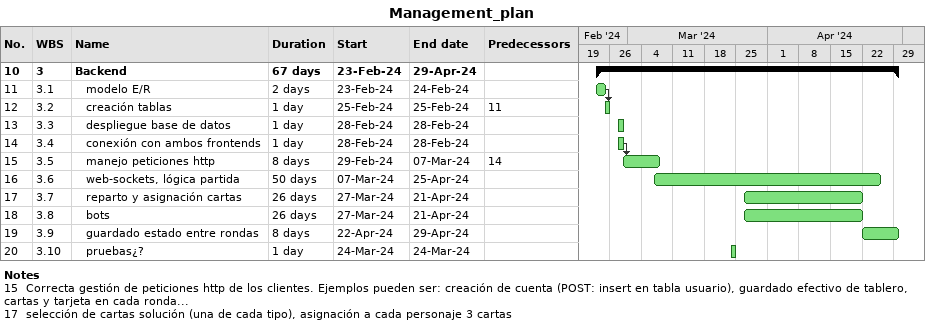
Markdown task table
Management_plan

| ID | WBS | Task | Duration | Start | Finish | Predecessors |
|---|---|---|---|---|---|---|
| 10 | 3 | **Backend** | 67d | 2024-02-23 | 2024-04-29 |  |
| 11 | 3.1 | modelo E/R | 2d | 2024-02-23 | 2024-02-24 |  |
| 12 | 3.2 | creación tablas | 1d | 2024-02-25 | 2024-02-25 | 11 |
| 13 | 3.3 | despliegue base de datos | 1d | 2024-02-28 | 2024-02-28 |  |
| 14 | 3.4 | conexión con ambos frontends | 1d | 2024-02-28 | 2024-02-28 |  |
| 15 | 3.5 | manejo peticiones http | 8d | 2024-02-29 | 2024-03-07 | 14 |
| 16 | 3.6 | web-sockets, lógica partida | 50d | 2024-03-07 | 2024-04-25 |  |
| 17 | 3.7 | reparto y asignación cartas | 26d | 2024-03-27 | 2024-04-21 |  |
| 18 | 3.8 | bots | 26d | 2024-03-27 | 2024-04-21 |  |
| 19 | 3.9 | guardado estado entre rondas | 8d | 2024-04-22 | 2024-04-29 |  |
| 20 | 3.10 | pruebas¿? | 1d | 2024-03-24 | 2024-03-24 |  |

Notes
- 15: Correcta gestión de peticiones http de los clientes. Ejemplos pueden ser: creación de cuenta (POST: insert en tabla usuario), guardado efectivo de tablero, cartas y tarjeta en cada ronda...
- 17: selección de cartas solución (una de cada tipo), asignación a cada personaje 3 cartas
